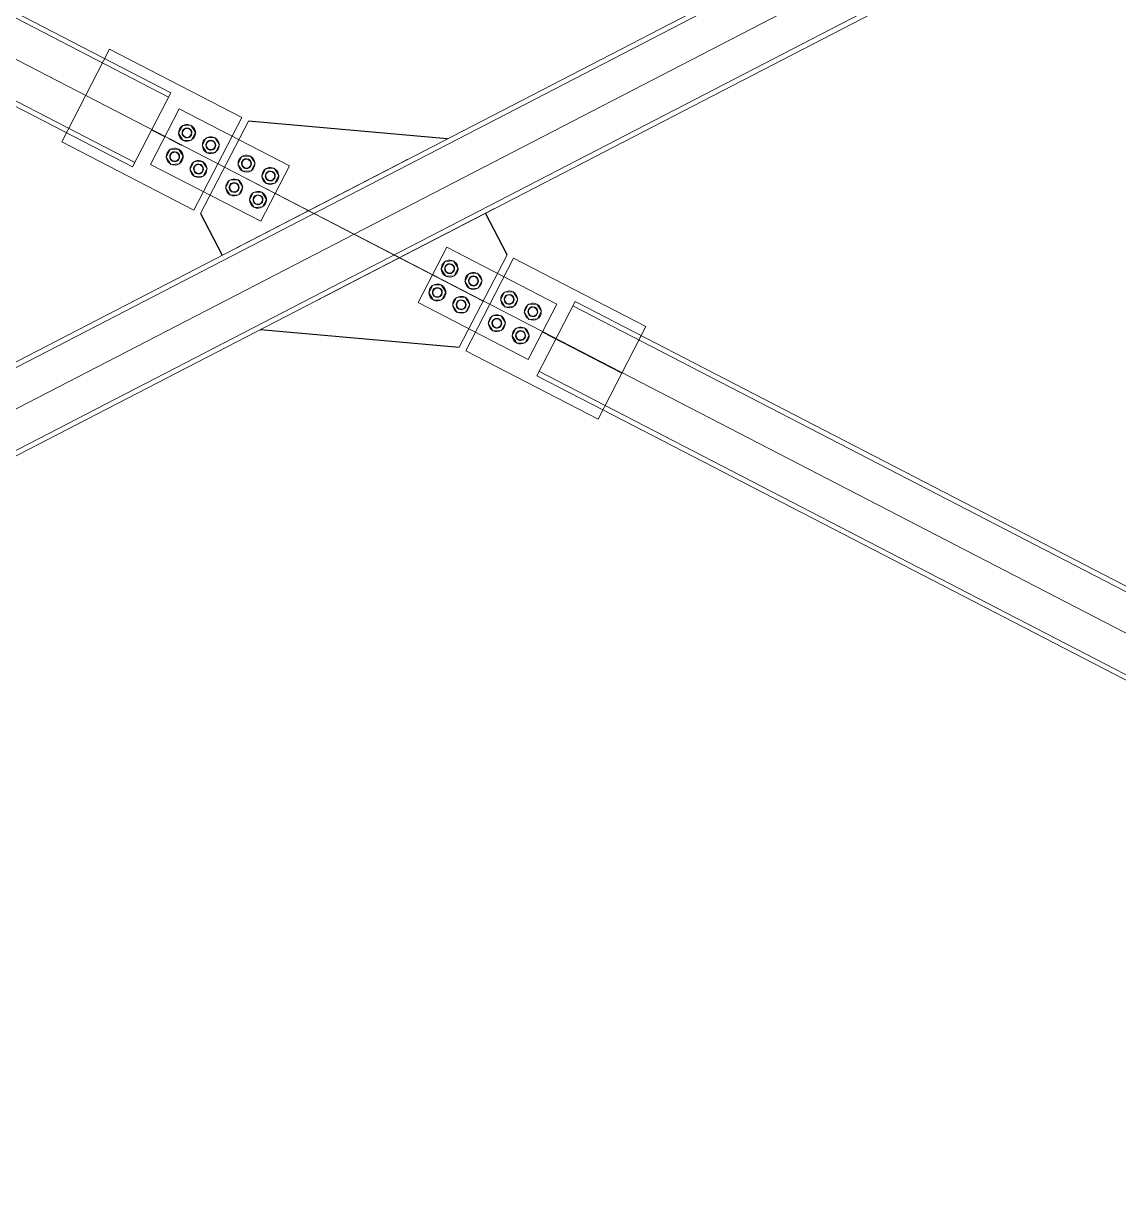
# Model space of a CAD drawing. Header units: millimetres. Extents: x -6949 to 83354, y -55091 to 16861.
# Drawn here: x 18084 to 20292, y 0 to 2362 of the extents above; entities that cross this region are included whole.
import ezdxf

# ---------------------------------------------------------------- set-up
doc = ezdxf.new("R2010")
doc.units = ezdxf.units.MM
doc.layers.add('A-DETL', color=7, linetype='Continuous', lineweight=18, true_color=0x00a600)
doc.layers.add('S-BEAM', color=7, linetype='Continuous', lineweight=18)
doc.layers.add('S-FSTN', color=7, linetype='Continuous', lineweight=18)

msp = doc.modelspace()

# ---------------------------------------------------------------- linework, layer by layer
for points in [[(18938.3, 2129.5), (18938.3, 2129.5), (18537.4, 2165.5)], [(18342.6, 2148), (18369.3, 2134.2)], [(18404.1, 2116.2), (18377.5, 2130)], [(18441, 1978.9), (18484.4, 1895)], [(19059, 1896.1), (19015.6, 1980)], [(18561.7, 1745.5), (18561.7, 1745.5), (18962.6, 1709.5)], [(19130.7, 1740.8), (19290.6, 1658.2)]]:
    msp.add_lwpolyline(points)
at = {"layer": 'A-DETL'}
for p, q in [((22500, 3875), (15000, 0)), ((22500, 0), (15000, 3875)), ((19010.8, 1802.8), (18524.1, 2054.2)), ((18655.9, 1986.1), (18651.4, 1988.4)), ((18660.3, 1983.8), (18655.9, 1986.1)), ((18669.2, 1979.2), (18660.3, 1983.8)), ((18846.9, 1887.4), (18820.2, 1901.2))]:
    msp.add_line(p, q, dxfattribs=at)
at = {"layer": 'S-BEAM'}
for p, q in [((21962.8, 3692.2), (15619, 414.6)), ((18376.7, 2213.8), (15532.6, 3683.3)), ((21967.4, 3683.3), (15623.6, 405.7)), ((15464.5, 3551.5), (18308.6, 2082.1)), ((15691.7, 273.9), (22035.5, 3551.5)), ((15696.3, 265), (22040.1, 3542.7)), ((19118.7, 1652.3), (19196, 1801.8)), ((21880.5, 414.8), (19196, 1801.8)), ((21875.9, 405.9), (19191.4, 1792.9)), ((19329, 1732.4), (19324.4, 1723.5)), ((19123.4, 1661.2), (19256.6, 1592.4)), ((19123.4, 1661.2), (19256.6, 1592.4)), ((19118.7, 1652.3), (19252, 1583.4)), ((19118.7, 1652.3), (19252, 1583.4)), ((19252, 1583.4), (21803.2, 265.3)), ((19256.6, 1592.3), (21807.8, 274.2))]:
    msp.add_line(p, q, dxfattribs=at)
for major_axis, start_param, end_param in [((38.6, 74.8), 6.16394, 6.402302), ((34, 65.9), 6.148017, 6.418459)]:
    msp.add_ellipse((19290.6, 1658.2), major_axis=major_axis, ratio=0.000001, start_param=start_param, end_param=end_param, dxfattribs=at)
at = {"layer": 'S-FSTN'}
for p, q in [((18257.6, 2310.1), (18161.2, 2123.5)), ((18524.1, 2172.4), (18257.6, 2310.1)), ((18398.2, 2190.2), (18340.4, 2078.2)), ((18398.2, 2190.2), (18340.4, 2078.2)), ((18620.3, 2075.4), (18398.2, 2190.2)), ((18620.3, 2075.4), (18398.2, 2190.2)), ((18404.3, 2156.2), (18396.4, 2140.9)), ((18404.3, 2156.2), (18396.4, 2140.9)), ((18421.6, 2157), (18404.3, 2156.2)), ((18421.6, 2157), (18404.3, 2156.2)), ((18431, 2142.5), (18421.6, 2157)), ((18421.6, 2157), (18421.6, 2157)), ((18431, 2142.5), (18421.6, 2157)), ((18421.6, 2157), (18421.6, 2157)), ((18427.7, 1985.8), (18524.1, 2172.4)), ((18537.4, 2165.5), (18441, 1978.9)), ((18524.1, 2172.4), (18524.1, 2172.4)), ((18537.4, 2165.5), (18537.4, 2165.5)), ((18396.4, 2140.9), (18405.7, 2126.3)), ((18396.4, 2140.9), (18396.4, 2140.9)), ((18396.4, 2140.9), (18405.7, 2126.3)), ((18396.4, 2140.9), (18396.4, 2140.9)), ((18405.7, 2126.3), (18423, 2127.1)), ((18405.7, 2126.3), (18423, 2127.1)), ((18405.7, 2126.3), (18405.7, 2126.3)), ((18405.7, 2126.3), (18405.7, 2126.3)), ((18423, 2127.1), (18431, 2142.5)), ((18423, 2127.1), (18431, 2142.5)), ((18423, 2127.1), (18423, 2127.1)), ((18423, 2127.1), (18423, 2127.1)), ((18431, 2142.5), (18431, 2142.5)), ((18431, 2142.5), (18431, 2142.5)), ((18431.6, 2142.2), (18431.6, 2142.2)), ((18431.6, 2142.2), (18431.6, 2142.2)), ((18452.3, 2131.5), (18444.3, 2116.1)), ((18452.3, 2131.5), (18444.3, 2116.1)), ((18469.6, 2132.3), (18452.3, 2131.5)), ((18469.6, 2132.3), (18452.3, 2131.5)), ((18452.3, 2131.5), (18452.3, 2131.5)), ((18452.3, 2131.5), (18452.3, 2131.5)), ((18478.9, 2117.7), (18469.6, 2132.3)), ((18469.6, 2132.3), (18469.6, 2132.3)), ((18478.9, 2117.7), (18469.6, 2132.3)), ((18469.6, 2132.3), (18469.6, 2132.3)), ((18161.2, 2123.5), (18427.7, 1985.8)), ((18379.5, 2108.3), (18371.6, 2092.9)), ((18396.8, 2109.1), (18379.5, 2108.3)), ((18396.8, 2109.1), (18379.5, 2108.3)), ((18406.2, 2094.5), (18396.8, 2109.1)), ((18396.8, 2109.1), (18396.8, 2109.1)), ((18406.2, 2094.5), (18396.8, 2109.1)), ((18396.8, 2109.1), (18396.8, 2109.1)), ((18444.3, 2116.1), (18453.7, 2101.5)), ((18444.3, 2116.1), (18444.3, 2116.1)), ((18444.3, 2116.1), (18453.7, 2101.5)), ((18444.3, 2116.1), (18444.3, 2116.1)), ((18471, 2102.3), (18478.9, 2117.7)), ((18471, 2102.3), (18478.9, 2117.7)), ((18478.9, 2117.7), (18478.9, 2117.7)), ((18478.9, 2117.7), (18478.9, 2117.7)), ((18371.6, 2092.9), (18380.9, 2078.3)), ((18371.6, 2092.9), (18380.9, 2078.3)), ((18380.9, 2078.3), (18398.2, 2079.1)), ((18380.9, 2078.3), (18398.2, 2079.1)), ((18398.2, 2079.1), (18406.2, 2094.5)), ((18398.2, 2079.1), (18406.2, 2094.5)), ((18398.2, 2079.1), (18398.2, 2079.1)), ((18398.2, 2079.1), (18398.2, 2079.1)), ((18406.2, 2094.5), (18406.2, 2094.5)), ((18406.2, 2094.5), (18406.2, 2094.5)), ((18427.5, 2083.5), (18419.6, 2068.1)), ((18427.5, 2083.5), (18419.6, 2068.1)), ((18444.8, 2084.3), (18427.5, 2083.5)), ((18444.8, 2084.3), (18427.5, 2083.5)), ((18427.5, 2083.5), (18427.5, 2083.5)), ((18427.5, 2083.5), (18427.5, 2083.5)), ((18454.2, 2069.7), (18444.8, 2084.3)), ((18444.8, 2084.3), (18444.8, 2084.3)), ((18454.2, 2069.7), (18444.8, 2084.3)), ((18444.8, 2084.3), (18444.8, 2084.3)), ((18453.7, 2101.5), (18471, 2102.3)), ((18453.7, 2101.5), (18471, 2102.3)), ((18453.7, 2101.5), (18453.7, 2101.5)), ((18453.7, 2101.5), (18453.7, 2101.5)), ((18471, 2102.3), (18471, 2102.3)), ((18471, 2102.3), (18471, 2102.3)), ((18503.4, 1904.8), (18857, 2087.5)), ((18524.3, 2094.3), (18516.3, 2078.9)), ((18524.3, 2094.3), (18516.3, 2078.9)), ((18516.3, 2078.9), (18525.7, 2064.3)), ((18516.3, 2078.9), (18516.3, 2078.9)), ((18516.3, 2078.9), (18525.7, 2064.3)), ((18516.3, 2078.9), (18516.3, 2078.9)), ((18541.6, 2095.1), (18524.3, 2094.3)), ((18541.6, 2095.1), (18524.3, 2094.3)), ((18524.3, 2094.3), (18524.3, 2094.3)), ((18524.3, 2094.3), (18524.3, 2094.3)), ((18550.9, 2080.5), (18541.6, 2095.1)), ((18541.6, 2095.1), (18541.6, 2095.1)), ((18550.9, 2080.5), (18541.6, 2095.1)), ((18541.6, 2095.1), (18541.6, 2095.1)), ((18543, 2065.1), (18550.9, 2080.5)), ((18543, 2065.1), (18550.9, 2080.5)), ((18550.9, 2080.5), (18550.9, 2080.5)), ((18550.9, 2080.5), (18550.9, 2080.5)), ((18857, 2087.5), (18856.9, 2088.8)), ((18340.4, 2078.2), (18562.5, 1963.5)), ((18340.4, 2078.2), (18562.5, 1963.5)), ((18419.6, 2068.1), (18428.9, 2053.5)), ((18419.6, 2068.1), (18419.6, 2068.1)), ((18419.6, 2068.1), (18428.9, 2053.5)), ((18419.6, 2068.1), (18419.6, 2068.1)), ((18446.2, 2054.3), (18454.2, 2069.7)), ((18446.2, 2054.3), (18454.2, 2069.7)), ((18454.2, 2069.7), (18454.2, 2069.7)), ((18454.2, 2069.7), (18454.2, 2069.7)), ((18525.7, 2064.3), (18543, 2065.1)), ((18525.7, 2064.3), (18543, 2065.1)), ((18525.7, 2064.3), (18525.7, 2064.3)), ((18525.7, 2064.3), (18525.7, 2064.3)), ((18543, 2065.1), (18543, 2065.1)), ((18543, 2065.1), (18543, 2065.1)), ((18562.5, 1963.5), (18620.3, 2075.4)), ((18562.5, 1963.5), (18620.3, 2075.4)), ((18572.2, 2069.5), (18564.3, 2054.1)), ((18572.2, 2069.5), (18564.3, 2054.1)), ((18589.5, 2070.3), (18572.2, 2069.5)), ((18589.5, 2070.3), (18572.2, 2069.5)), ((18572.2, 2069.5), (18572.2, 2069.5)), ((18572.2, 2069.5), (18572.2, 2069.5)), ((18598.9, 2055.7), (18589.5, 2070.3)), ((18589.5, 2070.3), (18589.5, 2070.3)), ((18598.9, 2055.7), (18589.5, 2070.3)), ((18589.5, 2070.3), (18589.5, 2070.3)), ((18590.9, 2040.3), (18598.9, 2055.7)), ((18590.9, 2040.3), (18598.9, 2055.7)), ((18598.9, 2055.7), (18598.9, 2055.7)), ((18598.9, 2055.7), (18598.9, 2055.7)), ((18620.3, 2075.4), (18620.3, 2075.4)), ((18620.3, 2075.4), (18620.3, 2075.4)), ((18428.9, 2053.5), (18446.2, 2054.3)), ((18428.9, 2053.5), (18446.2, 2054.3)), ((18428.9, 2053.5), (18428.9, 2053.5)), ((18428.9, 2053.5), (18428.9, 2053.5)), ((18446.2, 2054.3), (18446.2, 2054.3)), ((18446.2, 2054.3), (18446.2, 2054.3)), ((18499.5, 2046.3), (18491.5, 2030.9)), ((18499.5, 2046.3), (18491.5, 2030.9)), ((18516.8, 2047.1), (18499.5, 2046.3)), ((18516.8, 2047.1), (18499.5, 2046.3)), ((18526.1, 2032.5), (18516.8, 2047.1)), ((18516.8, 2047.1), (18516.8, 2047.1)), ((18526.1, 2032.5), (18516.8, 2047.1)), ((18516.8, 2047.1), (18516.8, 2047.1)), ((18518.2, 2017.1), (18526.1, 2032.5)), ((18518.2, 2017.1), (18526.1, 2032.5)), ((18564.3, 2054.1), (18573.6, 2039.5)), ((18564.3, 2054.1), (18564.3, 2054.1)), ((18564.3, 2054.1), (18573.6, 2039.5)), ((18564.3, 2054.1), (18564.3, 2054.1)), ((18573.6, 2039.5), (18590.9, 2040.3)), ((18573.6, 2039.5), (18590.9, 2040.3)), ((18573.6, 2039.5), (18573.6, 2039.5)), ((18573.6, 2039.5), (18573.6, 2039.5)), ((18590.9, 2040.3), (18590.9, 2040.3)), ((18590.9, 2040.3), (18590.9, 2040.3)), ((18491.5, 2030.9), (18500.9, 2016.3)), ((18491.5, 2030.9), (18491.5, 2030.9)), ((18491.5, 2030.9), (18500.9, 2016.3)), ((18491.5, 2030.9), (18491.5, 2030.9)), ((18500.9, 2016.3), (18518.2, 2017.1)), ((18500.9, 2016.3), (18518.2, 2017.1)), ((18500.9, 2016.3), (18500.9, 2016.3)), ((18500.9, 2016.3), (18500.9, 2016.3)), ((18547.4, 2021.5), (18539.5, 2006.1)), ((18547.4, 2021.5), (18539.5, 2006.1)), ((18564.7, 2022.3), (18547.4, 2021.5)), ((18564.7, 2022.3), (18547.4, 2021.5)), ((18574.1, 2007.7), (18564.7, 2022.3)), ((18574.1, 2007.7), (18564.7, 2022.3)), ((18539.5, 2006.1), (18548.8, 1991.5)), ((18539.5, 2006.1), (18539.5, 2006.1)), ((18539.5, 2006.1), (18548.8, 1991.5)), ((18539.5, 2006.1), (18539.5, 2006.1)), ((18548.8, 1991.5), (18566.1, 1992.4)), ((18548.8, 1991.5), (18566.1, 1992.4)), ((18548.8, 1991.5), (18548.8, 1991.5)), ((18548.8, 1991.5), (18548.8, 1991.5)), ((18566.1, 1992.4), (18574.1, 2007.7)), ((18566.1, 1992.4), (18574.1, 2007.7)), ((18574.1, 2007.7), (18574.1, 2007.7)), ((18574.1, 2007.7), (18574.1, 2007.7)), ((18574.7, 2007.4), (18574.7, 2007.4)), ((18574.7, 2007.4), (18574.7, 2007.4)), ((19033.7, 1989.4), (18680.2, 1806.7)), ((19033.7, 1989.4), (19033.7, 1989.4)), ((18937.5, 1911.5), (18879.7, 1799.6)), ((18937.5, 1911.5), (18879.7, 1799.6)), ((19159.6, 1796.8), (18937.5, 1911.5)), ((18937.5, 1911.5), (18937.5, 1911.5)), ((19159.6, 1796.8), (18937.5, 1911.5)), ((18937.5, 1911.5), (18937.5, 1911.5)), ((18962.6, 1709.5), (19059, 1896.1)), ((19059, 1896.1), (19059, 1896.1)), ((18933.9, 1882.6), (18925.9, 1867.3)), ((18933.9, 1882.6), (18925.9, 1867.3)), ((18925.9, 1867.3), (18935.3, 1852.7)), ((18925.9, 1867.3), (18925.9, 1867.3)), ((18925.9, 1867.3), (18935.3, 1852.7)), ((18925.9, 1867.3), (18925.9, 1867.3)), ((18951.2, 1883.5), (18933.9, 1882.6)), ((18951.2, 1883.5), (18933.9, 1882.6)), ((18933.9, 1882.6), (18933.9, 1882.6)), ((18933.9, 1882.6), (18933.9, 1882.6)), ((18960.5, 1868.9), (18951.2, 1883.5)), ((18951.2, 1883.5), (18951.2, 1883.5)), ((18960.5, 1868.9), (18951.2, 1883.5)), ((18951.2, 1883.5), (18951.2, 1883.5)), ((18952.6, 1853.5), (18960.5, 1868.9)), ((18952.6, 1853.5), (18960.5, 1868.9)), ((18960.5, 1868.9), (18960.5, 1868.9)), ((18960.5, 1868.9), (18960.5, 1868.9)), ((19072.3, 1889.2), (18975.9, 1702.6)), ((19338.8, 1751.5), (19072.3, 1889.2)), ((19072.3, 1889.2), (19072.3, 1889.2)), ((18935.3, 1852.7), (18952.6, 1853.5)), ((18935.3, 1852.7), (18952.6, 1853.5)), ((18935.3, 1852.7), (18935.3, 1852.7)), ((18935.3, 1852.7), (18935.3, 1852.7)), ((18952.6, 1853.5), (18952.6, 1853.5)), ((18952.6, 1853.5), (18952.6, 1853.5)), ((18981.8, 1857.9), (18973.9, 1842.5)), ((18981.8, 1857.9), (18973.9, 1842.5)), ((18999.1, 1858.7), (18981.8, 1857.9)), ((18999.1, 1858.7), (18981.8, 1857.9)), ((18981.8, 1857.9), (18981.8, 1857.9)), ((18981.8, 1857.9), (18981.8, 1857.9)), ((19008.5, 1844.1), (18999.1, 1858.7)), ((18999.1, 1858.7), (18999.1, 1858.7)), ((19008.5, 1844.1), (18999.1, 1858.7)), ((18999.1, 1858.7), (18999.1, 1858.7)), ((19000.5, 1828.7), (19008.5, 1844.1)), ((19000.5, 1828.7), (19008.5, 1844.1)), ((19008.5, 1844.1), (19008.5, 1844.1)), ((19008.5, 1844.1), (19008.5, 1844.1)), ((18909.1, 1834.7), (18901.1, 1819.3)), ((18909.1, 1834.7), (18901.1, 1819.3)), ((18901.1, 1819.3), (18910.5, 1804.7)), ((18901.1, 1819.3), (18901.1, 1819.3)), ((18901.1, 1819.3), (18910.5, 1804.7)), ((18901.1, 1819.3), (18901.1, 1819.3)), ((18926.4, 1835.5), (18909.1, 1834.7)), ((18926.4, 1835.5), (18909.1, 1834.7)), ((18909.1, 1834.7), (18909.1, 1834.7)), ((18909.1, 1834.7), (18909.1, 1834.7)), ((18935.7, 1820.9), (18926.4, 1835.5)), ((18926.4, 1835.5), (18926.4, 1835.5)), ((18935.7, 1820.9), (18926.4, 1835.5)), ((18926.4, 1835.5), (18926.4, 1835.5)), ((18927.8, 1805.5), (18935.7, 1820.9)), ((18927.8, 1805.5), (18935.7, 1820.9)), ((18935.7, 1820.9), (18935.7, 1820.9)), ((18935.7, 1820.9), (18935.7, 1820.9)), ((18973.9, 1842.5), (18983.2, 1827.9)), ((18973.9, 1842.5), (18973.9, 1842.5)), ((18973.9, 1842.5), (18983.2, 1827.9)), ((18973.9, 1842.5), (18973.9, 1842.5)), ((18983.2, 1827.9), (19000.5, 1828.7)), ((18983.2, 1827.9), (19000.5, 1828.7)), ((18983.2, 1827.9), (18983.2, 1827.9)), ((18983.2, 1827.9), (18983.2, 1827.9)), ((19000.5, 1828.7), (19000.5, 1828.7)), ((19000.5, 1828.7), (19000.5, 1828.7)), ((19053.8, 1820.7), (19045.8, 1805.3)), ((19053.8, 1820.7), (19045.8, 1805.3)), ((19071.1, 1821.5), (19053.8, 1820.7)), ((19071.1, 1821.5), (19053.8, 1820.7)), ((19053.8, 1820.7), (19053.8, 1820.7)), ((19053.8, 1820.7), (19053.8, 1820.7)), ((19080.4, 1806.9), (19071.1, 1821.5)), ((19071.1, 1821.5), (19071.1, 1821.5)), ((19080.4, 1806.9), (19071.1, 1821.5)), ((19071.1, 1821.5), (19071.1, 1821.5)), ((18680.2, 1806.7), (18680.2, 1805)), ((18680.2, 1806.7), (18680.2, 1806.7)), ((18680.2, 1805), (18680.2, 1805)), ((18879.7, 1799.6), (19101.8, 1684.8)), ((18879.7, 1799.6), (18879.7, 1799.6)), ((18879.7, 1799.6), (19101.8, 1684.8)), ((18879.7, 1799.6), (18879.7, 1799.6)), ((18910.5, 1804.7), (18927.8, 1805.5)), ((18910.5, 1804.7), (18927.8, 1805.5)), ((18910.5, 1804.7), (18910.5, 1804.7)), ((18910.5, 1804.7), (18910.5, 1804.7)), ((18927.8, 1805.5), (18927.8, 1805.5)), ((18927.8, 1805.5), (18927.8, 1805.5)), ((18957, 1809.9), (18949.1, 1794.5)), ((18957, 1809.9), (18949.1, 1794.5)), ((18974.3, 1810.7), (18957, 1809.9)), ((18974.3, 1810.7), (18957, 1809.9)), ((18957, 1809.9), (18957, 1809.9)), ((18957, 1809.9), (18957, 1809.9)), ((18983.7, 1796.1), (18974.3, 1810.7)), ((18974.3, 1810.7), (18974.3, 1810.7)), ((18983.7, 1796.1), (18974.3, 1810.7)), ((18974.3, 1810.7), (18974.3, 1810.7)), ((18975.7, 1780.7), (18983.7, 1796.1)), ((18975.7, 1780.7), (18983.7, 1796.1)), ((18983.7, 1796.1), (18983.7, 1796.1)), ((18983.7, 1796.1), (18983.7, 1796.1)), ((19045.8, 1805.3), (19055.2, 1790.7)), ((19045.8, 1805.3), (19045.8, 1805.3)), ((19045.8, 1805.3), (19055.2, 1790.7)), ((19045.8, 1805.3), (19045.8, 1805.3)), ((19072.5, 1791.5), (19080.4, 1806.9)), ((19072.5, 1791.5), (19080.4, 1806.9)), ((19080.4, 1806.9), (19080.4, 1806.9)), ((19080.4, 1806.9), (19080.4, 1806.9)), ((19101.8, 1795.9), (19093.8, 1780.5)), ((19101.8, 1795.9), (19093.8, 1780.5)), ((19101.8, 1684.8), (19159.6, 1796.8)), ((19101.8, 1684.8), (19159.6, 1796.8)), ((19119.1, 1796.7), (19101.8, 1795.9)), ((19119.1, 1796.7), (19101.8, 1795.9)), ((19101.8, 1795.9), (19101.8, 1795.9)), ((19101.8, 1795.9), (19101.8, 1795.9)), ((19128.4, 1782.1), (19119.1, 1796.7)), ((19119.1, 1796.7), (19119.1, 1796.7)), ((19128.4, 1782.1), (19119.1, 1796.7)), ((19119.1, 1796.7), (19119.1, 1796.7)), ((19159.6, 1796.8), (19159.6, 1796.8)), ((19159.6, 1796.8), (19159.6, 1796.8)), ((18949.1, 1794.5), (18958.4, 1779.9)), ((18949.1, 1794.5), (18949.1, 1794.5)), ((18949.1, 1794.5), (18958.4, 1779.9)), ((18949.1, 1794.5), (18949.1, 1794.5)), ((18958.4, 1779.9), (18975.7, 1780.7)), ((18958.4, 1779.9), (18975.7, 1780.7)), ((18958.4, 1779.9), (18958.4, 1779.9)), ((18958.4, 1779.9), (18958.4, 1779.9)), ((18975.7, 1780.7), (18975.7, 1780.7)), ((18975.7, 1780.7), (18975.7, 1780.7)), ((19029, 1772.7), (19021.1, 1757.3)), ((19029, 1772.7), (19021.1, 1757.3)), ((19046.3, 1773.5), (19029, 1772.7)), ((19046.3, 1773.5), (19029, 1772.7)), ((19029, 1772.7), (19029, 1772.7)), ((19029, 1772.7), (19029, 1772.7)), ((19055.7, 1758.9), (19046.3, 1773.5)), ((19046.3, 1773.5), (19046.3, 1773.5)), ((19055.7, 1758.9), (19046.3, 1773.5)), ((19046.3, 1773.5), (19046.3, 1773.5)), ((19055.2, 1790.7), (19072.5, 1791.5)), ((19055.2, 1790.7), (19072.5, 1791.5)), ((19055.2, 1790.7), (19055.2, 1790.7)), ((19055.2, 1790.7), (19055.2, 1790.7)), ((19072.5, 1791.5), (19072.5, 1791.5)), ((19072.5, 1791.5), (19072.5, 1791.5)), ((19093.8, 1780.5), (19103.2, 1765.9)), ((19093.8, 1780.5), (19093.8, 1780.5)), ((19093.8, 1780.5), (19103.2, 1765.9)), ((19093.8, 1780.5), (19093.8, 1780.5)), ((19120.5, 1766.7), (19128.4, 1782.1)), ((19120.5, 1766.7), (19128.4, 1782.1)), ((19128.4, 1782.1), (19128.4, 1782.1)), ((19128.4, 1782.1), (19128.4, 1782.1)), ((19021.1, 1757.3), (19030.4, 1742.7)), ((19021.1, 1757.3), (19021.1, 1757.3)), ((19021.1, 1757.3), (19030.4, 1742.7)), ((19021.1, 1757.3), (19021.1, 1757.3)), ((19047.7, 1743.5), (19055.7, 1758.9)), ((19047.7, 1743.5), (19055.7, 1758.9)), ((19055.7, 1758.9), (19055.7, 1758.9)), ((19055.7, 1758.9), (19055.7, 1758.9)), ((19094.3, 1748.7), (19077, 1747.9)), ((19094.3, 1748.7), (19077, 1747.9)), ((19103.6, 1734.1), (19094.3, 1748.7)), ((19094.3, 1748.7), (19094.3, 1748.7)), ((19103.6, 1734.1), (19094.3, 1748.7)), ((19094.3, 1748.7), (19094.3, 1748.7)), ((19103.2, 1765.9), (19120.5, 1766.7)), ((19103.2, 1765.9), (19120.5, 1766.7)), ((19103.2, 1765.9), (19103.2, 1765.9)), ((19103.2, 1765.9), (19103.2, 1765.9)), ((19120.5, 1766.7), (19120.5, 1766.7)), ((19120.5, 1766.7), (19120.5, 1766.7)), ((19242.4, 1564.9), (19338.8, 1751.5)), ((19338.8, 1751.5), (19338.8, 1751.5)), ((19030.4, 1742.7), (19047.7, 1743.5)), ((19030.4, 1742.7), (19047.7, 1743.5)), ((19030.4, 1742.7), (19030.4, 1742.7)), ((19030.4, 1742.7), (19030.4, 1742.7)), ((19047.7, 1743.5), (19047.7, 1743.5)), ((19047.7, 1743.5), (19047.7, 1743.5)), ((19077, 1747.9), (19069, 1732.5)), ((19077, 1747.9), (19069, 1732.5)), ((19069, 1732.5), (19078.4, 1718)), ((19069, 1732.5), (19069, 1732.5)), ((19069, 1732.5), (19078.4, 1718)), ((19069, 1732.5), (19069, 1732.5)), ((19077, 1747.9), (19077, 1747.9)), ((19077, 1747.9), (19077, 1747.9)), ((19095.7, 1718.8), (19103.6, 1734.1)), ((19095.7, 1718.8), (19103.6, 1734.1)), ((19103.6, 1734.1), (19103.6, 1734.1)), ((19103.6, 1734.1), (19103.6, 1734.1)), ((18975.9, 1702.6), (19242.4, 1564.9)), ((18975.9, 1702.6), (18975.9, 1702.6)), ((19078.4, 1718), (19095.7, 1718.8)), ((19078.4, 1718), (19095.7, 1718.8)), ((19078.4, 1718), (19078.4, 1718)), ((19078.4, 1718), (19078.4, 1718)), ((19095.7, 1718.8), (19095.7, 1718.8)), ((19095.7, 1718.8), (19095.7, 1718.8)), ((19101.8, 1684.8), (19101.8, 1684.8)), ((19101.8, 1684.8), (19101.8, 1684.8)), ((19242.4, 1564.9), (19242.4, 1564.9))]:
    msp.add_line(p, q, dxfattribs=at)
msp.add_lwpolyline([(15537.2, 3692.2), (18381.3, 2222.7), (18304, 2073.2), (15459.9, 3542.7)], dxfattribs=at)
for centre, radius, start, end in [((18413.7, 2141.7), 17, 332.6761, 152.6761), ((18413.7, 2141.7), 17, 332.6761, 152.6761), ((18413.7, 2141.7), 10, 332.6761, 152.6761), ((18413.7, 2141.7), 10, 332.6761, 152.6761), ((18413.7, 2141.7), 10, 332.6761, 152.6761), ((18413.7, 2141.7), 9, 332.6761, 152.6761), ((18413.7, 2141.7), 9, 332.6761, 152.6761), ((18413.7, 2141.7), 17, 152.6761, 332.6761), ((18413.7, 2141.7), 17, 152.6761, 332.6761), ((18413.7, 2141.7), 10, 152.6761, 332.6761), ((18413.7, 2141.7), 10, 152.6761, 332.6761), ((18413.7, 2141.7), 10, 152.6761, 332.6761), ((18413.7, 2141.7), 9, 152.6761, 332.6761), ((18413.7, 2141.7), 9, 152.6761, 332.6761), ((18461.6, 2116.9), 17, 332.6761, 152.6761), ((18461.6, 2116.9), 17, 332.6761, 152.6761), ((18461.6, 2116.9), 10, 332.6761, 152.6761), ((18461.6, 2116.9), 10, 332.6761, 152.6761), ((18461.6, 2116.9), 10, 332.6761, 152.6761), ((18388.9, 2093.7), 17, 332.6761, 152.6761), ((18388.9, 2093.7), 17, 332.6761, 152.6761), ((18388.9, 2093.7), 10, 332.6761, 152.6761), ((18388.9, 2093.7), 10, 332.6761, 152.6761), ((18388.9, 2093.7), 10, 332.6761, 152.6761), ((18388.9, 2093.7), 9, 332.6761, 152.6761), ((18388.9, 2093.7), 9, 332.6761, 152.6761), ((18461.6, 2116.9), 17, 152.6761, 332.6761), ((18461.6, 2116.9), 17, 152.6761, 332.6761), ((18461.6, 2116.9), 10, 152.6761, 332.6761), ((18461.6, 2116.9), 10, 152.6761, 332.6761), ((18461.6, 2116.9), 10, 152.6761, 332.6761), ((18461.6, 2116.9), 9, 152.6761, 332.6761), ((18461.6, 2116.9), 9, 152.6761, 332.6761), ((18461.6, 2116.9), 9, 332.6761, 152.6761), ((18461.6, 2116.9), 9, 332.6761, 152.6761), ((18388.9, 2093.7), 17, 152.6761, 332.6761), ((18388.9, 2093.7), 17, 152.6761, 332.6761), ((18388.9, 2093.7), 10, 152.6761, 332.6761), ((18388.9, 2093.7), 10, 152.6761, 332.6761), ((18388.9, 2093.7), 10, 152.6761, 332.6761), ((18388.9, 2093.7), 9, 152.6761, 332.6761), ((18388.9, 2093.7), 9, 152.6761, 332.6761), ((18436.9, 2068.9), 17, 332.6761, 152.6761), ((18436.9, 2068.9), 17, 332.6761, 152.6761), ((18436.9, 2068.9), 10, 332.6761, 152.6761), ((18436.9, 2068.9), 10, 332.6761, 152.6761), ((18436.9, 2068.9), 10, 332.6761, 152.6761), ((18533.6, 2079.7), 17, 152.6761, 332.6761), ((18533.6, 2079.7), 17, 152.6761, 332.6761), ((18533.6, 2079.7), 17, 332.6761, 152.6761), ((18533.6, 2079.7), 17, 332.6761, 152.6761), ((18533.6, 2079.7), 10, 152.6761, 332.6761), ((18533.6, 2079.7), 10, 152.6761, 332.6761), ((18533.6, 2079.7), 10, 152.6761, 332.6761), ((18533.6, 2079.7), 9, 152.6761, 332.6761), ((18533.6, 2079.7), 9, 152.6761, 332.6761), ((18533.6, 2079.7), 10, 332.6761, 152.6761), ((18533.6, 2079.7), 10, 332.6761, 152.6761), ((18533.6, 2079.7), 10, 332.6761, 152.6761), ((18533.6, 2079.7), 9, 332.6761, 152.6761), ((18533.6, 2079.7), 9, 332.6761, 152.6761), ((18436.9, 2068.9), 17, 152.6761, 332.6761), ((18436.9, 2068.9), 17, 152.6761, 332.6761), ((18436.9, 2068.9), 10, 152.6761, 332.6761), ((18436.9, 2068.9), 10, 152.6761, 332.6761), ((18436.9, 2068.9), 10, 152.6761, 332.6761), ((18436.9, 2068.9), 9, 152.6761, 332.6761), ((18436.9, 2068.9), 9, 152.6761, 332.6761), ((18436.9, 2068.9), 9, 332.6761, 152.6761), ((18436.9, 2068.9), 9, 332.6761, 152.6761), ((18581.6, 2054.9), 17, 152.6761, 332.6761), ((18581.6, 2054.9), 17, 152.6761, 332.6761), ((18581.6, 2054.9), 17, 332.6761, 152.6761), ((18581.6, 2054.9), 17, 332.6761, 152.6761), ((18581.6, 2054.9), 10, 152.6761, 332.6761), ((18581.6, 2054.9), 10, 152.6761, 332.6761), ((18581.6, 2054.9), 10, 152.6761, 332.6761), ((18581.6, 2054.9), 9, 152.6761, 332.6761), ((18581.6, 2054.9), 9, 152.6761, 332.6761), ((18581.6, 2054.9), 10, 332.6761, 152.6761), ((18581.6, 2054.9), 10, 332.6761, 152.6761), ((18581.6, 2054.9), 10, 332.6761, 152.6761), ((18581.6, 2054.9), 9, 332.6761, 152.6761), ((18581.6, 2054.9), 9, 332.6761, 152.6761), ((18508.8, 2031.7), 17, 152.6761, 332.6761), ((18508.8, 2031.7), 17, 152.6761, 332.6761), ((18508.8, 2031.7), 17, 332.6761, 152.6761), ((18508.8, 2031.7), 17, 332.6761, 152.6761), ((18508.8, 2031.7), 10, 152.6761, 332.6761), ((18508.8, 2031.7), 10, 152.6761, 332.6761), ((18508.8, 2031.7), 10, 152.6761, 332.6761), ((18508.8, 2031.7), 9, 152.6761, 332.6761), ((18508.8, 2031.7), 9, 152.6761, 332.6761), ((18508.8, 2031.7), 10, 332.6761, 152.6761), ((18508.8, 2031.7), 10, 332.6761, 152.6761), ((18508.8, 2031.7), 10, 332.6761, 152.6761), ((18508.8, 2031.7), 9, 332.6761, 152.6761), ((18508.8, 2031.7), 9, 332.6761, 152.6761), ((18556.8, 2006.9), 17, 152.6761, 332.6761), ((18556.8, 2006.9), 17, 152.6761, 332.6761), ((18556.8, 2006.9), 17, 332.6761, 152.6761), ((18556.8, 2006.9), 17, 332.6761, 152.6761), ((18556.8, 2006.9), 10, 152.6761, 332.6761), ((18556.8, 2006.9), 10, 152.6761, 332.6761), ((18556.8, 2006.9), 10, 152.6761, 332.6761), ((18556.8, 2006.9), 9, 152.6761, 332.6761), ((18556.8, 2006.9), 9, 152.6761, 332.6761), ((18556.8, 2006.9), 10, 332.6761, 152.6761), ((18556.8, 2006.9), 10, 332.6761, 152.6761), ((18556.8, 2006.9), 10, 332.6761, 152.6761), ((18556.8, 2006.9), 9, 332.6761, 152.6761), ((18556.8, 2006.9), 9, 332.6761, 152.6761), ((18943.2, 1868.1), 17, 152.6761, 332.6761), ((18943.2, 1868.1), 17, 152.6761, 332.6761), ((18943.2, 1868.1), 17, 332.6761, 152.6761), ((18943.2, 1868.1), 17, 332.6761, 152.6761), ((18943.2, 1868.1), 10, 152.6761, 332.6761), ((18943.2, 1868.1), 10, 152.6761, 332.6761), ((18943.2, 1868.1), 10, 152.6761, 332.6761), ((18943.2, 1868.1), 9, 152.6761, 332.6761), ((18943.2, 1868.1), 9, 152.6761, 332.6761), ((18943.2, 1868.1), 10, 332.6761, 152.6761), ((18943.2, 1868.1), 10, 332.6761, 152.6761), ((18943.2, 1868.1), 10, 332.6761, 152.6761), ((18943.2, 1868.1), 9, 332.6761, 152.6761), ((18943.2, 1868.1), 9, 332.6761, 152.6761), ((18991.2, 1843.3), 17, 152.6761, 332.6761), ((18991.2, 1843.3), 17, 152.6761, 332.6761), ((18991.2, 1843.3), 17, 332.6761, 152.6761), ((18991.2, 1843.3), 17, 332.6761, 152.6761), ((18991.2, 1843.3), 10, 152.6761, 332.6761), ((18991.2, 1843.3), 10, 152.6761, 332.6761), ((18991.2, 1843.3), 10, 152.6761, 332.6761), ((18991.2, 1843.3), 9, 152.6761, 332.6761), ((18991.2, 1843.3), 9, 152.6761, 332.6761), ((18991.2, 1843.3), 10, 332.6761, 152.6761), ((18991.2, 1843.3), 10, 332.6761, 152.6761), ((18991.2, 1843.3), 10, 332.6761, 152.6761), ((18991.2, 1843.3), 9, 332.6761, 152.6761), ((18991.2, 1843.3), 9, 332.6761, 152.6761), ((18918.4, 1820.1), 17, 152.6761, 332.6761), ((18918.4, 1820.1), 17, 152.6761, 332.6761), ((18918.4, 1820.1), 17, 332.6761, 152.6761), ((18918.4, 1820.1), 17, 332.6761, 152.6761), ((18918.4, 1820.1), 10, 152.6761, 332.6761), ((18918.4, 1820.1), 10, 152.6761, 332.6761), ((18918.4, 1820.1), 10, 152.6761, 332.6761), ((18918.4, 1820.1), 9, 152.6761, 332.6761), ((18918.4, 1820.1), 9, 152.6761, 332.6761), ((18918.4, 1820.1), 10, 332.6761, 152.6761), ((18918.4, 1820.1), 10, 332.6761, 152.6761), ((18918.4, 1820.1), 10, 332.6761, 152.6761), ((18918.4, 1820.1), 9, 332.6761, 152.6761), ((18918.4, 1820.1), 9, 332.6761, 152.6761), ((19063.1, 1806.1), 17, 332.6761, 152.6761), ((19063.1, 1806.1), 17, 332.6761, 152.6761), ((18966.4, 1795.3), 17, 152.6761, 332.6761), ((18966.4, 1795.3), 17, 152.6761, 332.6761), ((18966.4, 1795.3), 17, 332.6761, 152.6761), ((18966.4, 1795.3), 17, 332.6761, 152.6761), ((18966.4, 1795.3), 10, 152.6761, 332.6761), ((18966.4, 1795.3), 10, 152.6761, 332.6761), ((18966.4, 1795.3), 10, 152.6761, 332.6761), ((18966.4, 1795.3), 9, 152.6761, 332.6761), ((18966.4, 1795.3), 9, 152.6761, 332.6761), ((18966.4, 1795.3), 10, 332.6761, 152.6761), ((18966.4, 1795.3), 10, 332.6761, 152.6761), ((18966.4, 1795.3), 10, 332.6761, 152.6761), ((18966.4, 1795.3), 9, 332.6761, 152.6761), ((18966.4, 1795.3), 9, 332.6761, 152.6761), ((19063.1, 1806.1), 17, 152.6761, 332.6761), ((19063.1, 1806.1), 17, 152.6761, 332.6761), ((19063.1, 1806.1), 10, 152.6761, 332.6761), ((19063.1, 1806.1), 10, 152.6761, 332.6761), ((19063.1, 1806.1), 10, 152.6761, 332.6761), ((19063.1, 1806.1), 9, 152.6761, 332.6761), ((19063.1, 1806.1), 9, 152.6761, 332.6761), ((19063.1, 1806.1), 10, 332.6761, 152.6761), ((19063.1, 1806.1), 10, 332.6761, 152.6761), ((19063.1, 1806.1), 10, 332.6761, 152.6761), ((19063.1, 1806.1), 9, 332.6761, 152.6761), ((19063.1, 1806.1), 9, 332.6761, 152.6761), ((19111.1, 1781.3), 17, 332.6761, 152.6761), ((19111.1, 1781.3), 17, 332.6761, 152.6761), ((19038.4, 1758.1), 17, 332.6761, 152.6761), ((19038.4, 1758.1), 17, 332.6761, 152.6761), ((19111.1, 1781.3), 17, 152.6761, 332.6761), ((19111.1, 1781.3), 17, 152.6761, 332.6761), ((19111.1, 1781.3), 10, 152.6761, 332.6761), ((19111.1, 1781.3), 10, 152.6761, 332.6761), ((19111.1, 1781.3), 10, 152.6761, 332.6761), ((19111.1, 1781.3), 9, 152.6761, 332.6761), ((19111.1, 1781.3), 9, 152.6761, 332.6761), ((19111.1, 1781.3), 10, 332.6761, 152.6761), ((19111.1, 1781.3), 10, 332.6761, 152.6761), ((19111.1, 1781.3), 10, 332.6761, 152.6761), ((19111.1, 1781.3), 9, 332.6761, 152.6761), ((19111.1, 1781.3), 9, 332.6761, 152.6761), ((19038.4, 1758.1), 17, 152.6761, 332.6761), ((19038.4, 1758.1), 17, 152.6761, 332.6761), ((19038.4, 1758.1), 10, 152.6761, 332.6761), ((19038.4, 1758.1), 10, 152.6761, 332.6761), ((19038.4, 1758.1), 10, 152.6761, 332.6761), ((19038.4, 1758.1), 9, 152.6761, 332.6761), ((19038.4, 1758.1), 9, 152.6761, 332.6761), ((19038.4, 1758.1), 10, 332.6761, 152.6761), ((19038.4, 1758.1), 10, 332.6761, 152.6761), ((19038.4, 1758.1), 10, 332.6761, 152.6761), ((19038.4, 1758.1), 9, 332.6761, 152.6761), ((19038.4, 1758.1), 9, 332.6761, 152.6761), ((19086.3, 1733.3), 17, 332.6761, 152.6761), ((19086.3, 1733.3), 17, 332.6761, 152.6761), ((19086.3, 1733.3), 17, 152.6761, 332.6761), ((19086.3, 1733.3), 17, 152.6761, 332.6761), ((19086.3, 1733.3), 10, 152.6761, 332.6761), ((19086.3, 1733.3), 10, 152.6761, 332.6761), ((19086.3, 1733.3), 10, 152.6761, 332.6761), ((19086.3, 1733.3), 9, 152.6761, 332.6761), ((19086.3, 1733.3), 9, 152.6761, 332.6761), ((19086.3, 1733.3), 10, 332.6761, 152.6761), ((19086.3, 1733.3), 10, 332.6761, 152.6761), ((19086.3, 1733.3), 10, 332.6761, 152.6761), ((19086.3, 1733.3), 9, 332.6761, 152.6761), ((19086.3, 1733.3), 9, 332.6761, 152.6761)]:
    msp.add_arc(centre, radius, start, end, dxfattribs=at)

doc.saveas('drawing.dxf')
